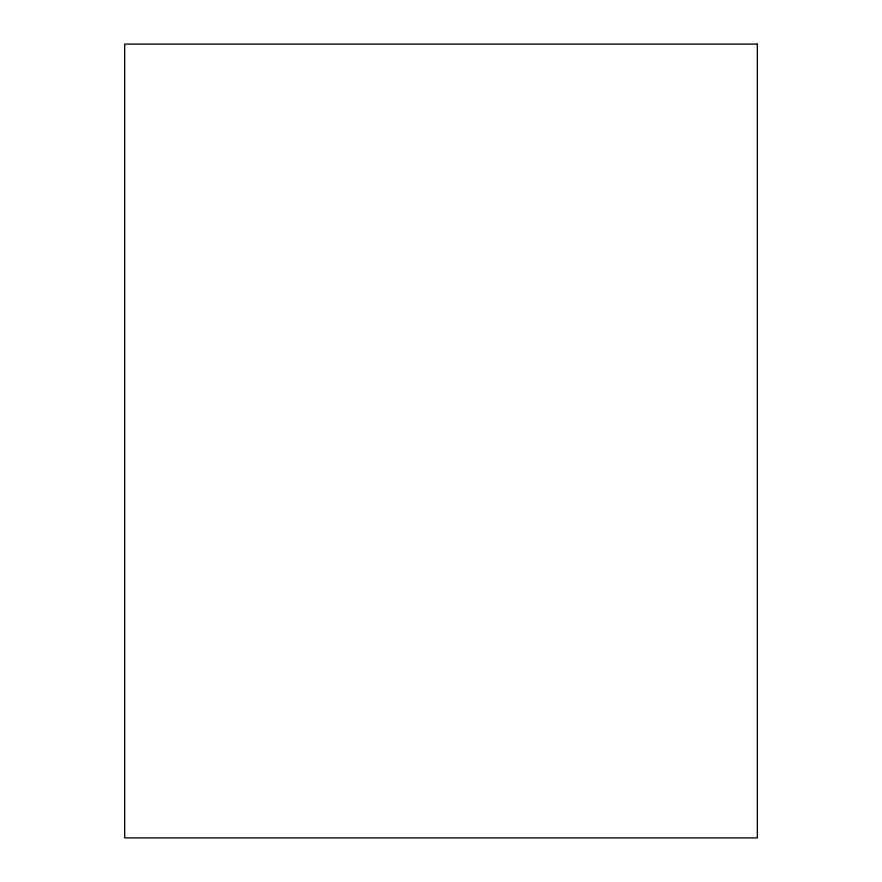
<?xml version="1.0" encoding="UTF-8"?>
<svg xmlns="http://www.w3.org/2000/svg" width="882" height="882" viewBox="0 0 882 882"><rect width="100%" height="100%" fill="white"/><g stroke="black" fill="none" stroke-linecap="round" stroke-linejoin="round"><path stroke-width="1.32" d="M757.329 44.1L124.671 44.1L124.671 837.9L757.329 837.9L757.329 44.1"/></g></svg>
